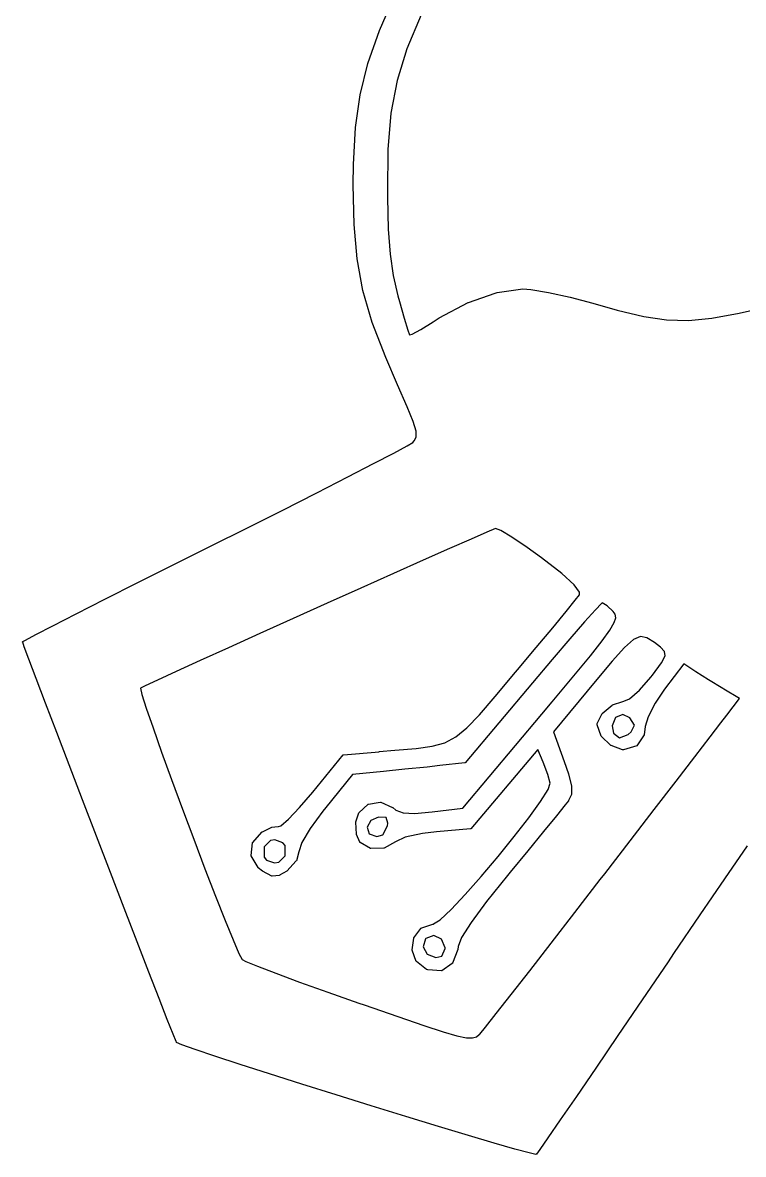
# Model space of a CAD drawing. Extents: x 0.49 to 2.42, y -7.78 to -4.86.
# Drawn here: x 0.861 to 1.198, y -6.07 to -5.54 of the extents above; entities that cross this region are included whole.
import ezdxf

# ---------------------------------------------------------------- set-up
doc = ezdxf.new("R2010")
doc.units = 0
doc.header["$MEASUREMENT"] = 0
doc.layers.add('BLACK', color=7, linetype='CONTINUOUS')

msp = doc.modelspace()

# ---------------------------------------------------------------- linework, layer by layer
at = {"layer": 'BLACK', "linetype": 'CONTINUOUS'}
for p, q in [((1.02801, -5.54327), (1.03564, -5.52555)), ((1.0475, -5.53586), (1.04081, -5.55181)), ((1.02253, -5.55874), (1.02801, -5.54328)), ((1.02801, -5.54328), (1.02801, -5.54327)), ((1.02801, -5.54327), (1.02801, -5.54327)), ((1.02801, -5.54327), (1.02801, -5.54327)), ((1.04081, -5.55181), (1.03619, -5.56674)), ((1.01888, -5.57341), (1.02252, -5.55876)), ((1.02252, -5.55876), (1.02252, -5.55875)), ((1.02252, -5.55875), (1.02253, -5.55875)), ((1.02253, -5.55875), (1.02253, -5.55874)), ((1.03619, -5.56674), (1.03334, -5.58201)), ((1.01676, -5.58871), (1.01888, -5.57343)), ((1.01888, -5.57342), (1.01888, -5.57341)), ((1.01888, -5.57343), (1.01888, -5.57342)), ((1.01888, -5.57343), (1.01888, -5.57343)), ((1.03334, -5.58201), (1.03193, -5.59897)), ((1.01583, -5.60607), (1.01676, -5.58873)), ((1.01676, -5.58872), (1.01676, -5.58871)), ((1.01676, -5.58873), (1.01676, -5.58872)), ((1.01676, -5.58872), (1.01676, -5.58872)), ((1.03193, -5.59897), (1.03167, -5.61896)), ((1.01572, -5.61562), (1.01583, -5.60608)), ((1.01583, -5.60608), (1.01583, -5.60607)), ((1.01583, -5.60608), (1.01583, -5.60608)), ((1.01583, -5.60608), (1.01583, -5.60608)), ((1.01572, -5.61563), (1.01572, -5.61562)), ((1.0161, -5.63414), (1.01572, -5.61563)), ((1.01572, -5.61563), (1.01572, -5.61563)), ((1.01572, -5.61563), (1.01572, -5.61563)), ((1.03167, -5.61896), (1.03169, -5.62155)), ((1.03169, -5.62155), (1.0321, -5.63627)), ((1.0161, -5.63415), (1.0161, -5.63414)), ((1.0161, -5.63416), (1.0161, -5.63415)), ((1.01751, -5.65016), (1.0161, -5.63416)), ((1.0161, -5.63416), (1.0161, -5.63416)), ((1.0321, -5.63627), (1.03297, -5.64801)), ((1.01751, -5.65017), (1.01751, -5.65016)), ((1.01751, -5.65018), (1.01751, -5.65017)), ((1.02024, -5.665), (1.01751, -5.65018)), ((1.01751, -5.65018), (1.01751, -5.65018)), ((1.03297, -5.64801), (1.03444, -5.65804)), ((1.03444, -5.65804), (1.03664, -5.66762)), ((1.02025, -5.66501), (1.02024, -5.665)), ((1.02025, -5.66502), (1.02025, -5.66501)), ((1.02461, -5.68), (1.02025, -5.66502)), ((1.02025, -5.66502), (1.02025, -5.66502)), ((1.03664, -5.66762), (1.03735, -5.67026)), ((1.0696, -5.67067), (1.0822, -5.66628)), ((1.0822, -5.66628), (1.08303, -5.66599)), ((1.0822, -5.66628), (1.0822, -5.66628)), ((1.08303, -5.66599), (1.08303, -5.66599)), ((1.08303, -5.66599), (1.08305, -5.66599)), ((1.08305, -5.66599), (1.08306, -5.66598)), ((1.08306, -5.66598), (1.08307, -5.66598)), ((1.08307, -5.66598), (1.09503, -5.66432)), ((1.08307, -5.66598), (1.08307, -5.66598)), ((1.08307, -5.66598), (1.08307, -5.66598)), ((1.09503, -5.66432), (1.09503, -5.66432)), ((1.09503, -5.66432), (1.09503, -5.66432)), ((1.09503, -5.66432), (1.09503, -5.66432)), ((1.09503, -5.66432), (1.09505, -5.66432)), ((1.09505, -5.66432), (1.09507, -5.66432)), ((1.09507, -5.66432), (1.09507, -5.66432)), ((1.09507, -5.66432), (1.09507, -5.66432)), ((1.09507, -5.66432), (1.09884, -5.66461)), ((1.09884, -5.66461), (1.09885, -5.66461)), ((1.09885, -5.66461), (1.09885, -5.66461)), ((1.09885, -5.66461), (1.09886, -5.66462)), ((1.09886, -5.66462), (1.10706, -5.66599)), ((1.10706, -5.66599), (1.10707, -5.66599)), ((1.10707, -5.66599), (1.10707, -5.66599)), ((1.10707, -5.66599), (1.10707, -5.66599)), ((1.10707, -5.66599), (1.1172, -5.66823)), ((1.1172, -5.66823), (1.1172, -5.66824)), ((1.1172, -5.66824), (1.1172, -5.66824)), ((1.1172, -5.66824), (1.1172, -5.66824)), ((1.1172, -5.66824), (1.12786, -5.67106)), ((1.03735, -5.67026), (1.03954, -5.67804)), ((1.05599, -5.67789), (1.06958, -5.67068)), ((1.06958, -5.67068), (1.06959, -5.67067)), ((1.06958, -5.67068), (1.06958, -5.67068)), ((1.06959, -5.67067), (1.0696, -5.67067)), ((1.12786, -5.67106), (1.12786, -5.67106)), ((1.12786, -5.67106), (1.12786, -5.67106)), ((1.12786, -5.67106), (1.13924, -5.67424)), ((1.19634, -5.67573), (1.2122, -5.67209)), ((1.03954, -5.67804), (1.04125, -5.68365)), ((1.05318, -5.67972), (1.05598, -5.6779)), ((1.05598, -5.6779), (1.05599, -5.67789)), ((1.05598, -5.6779), (1.05598, -5.6779)), ((1.05599, -5.67789), (1.05599, -5.67789)), ((1.13924, -5.67424), (1.15168, -5.67721)), ((1.15168, -5.67721), (1.16241, -5.67882)), ((1.16241, -5.67882), (1.17263, -5.6791)), ((1.17263, -5.6791), (1.18354, -5.67807)), ((1.18354, -5.67807), (1.19634, -5.67573)), ((1.02461, -5.68001), (1.02461, -5.68)), ((1.02461, -5.68002), (1.02461, -5.68001)), ((1.02461, -5.68001), (1.02461, -5.68001)), ((1.03089, -5.69649), (1.02461, -5.68002)), ((1.04125, -5.68365), (1.04211, -5.68587)), ((1.04327, -5.6856), (1.04739, -5.6834)), ((1.04739, -5.6834), (1.05318, -5.67972)), ((1.04211, -5.68587), (1.04327, -5.6856)), ((1.03089, -5.6965), (1.03089, -5.69649)), ((1.03089, -5.69649), (1.03089, -5.69649)), ((1.03089, -5.69649), (1.03089, -5.69649)), ((1.0364, -5.70922), (1.03089, -5.6965)), ((1.0364, -5.70923), (1.0364, -5.70922)), ((1.0364, -5.70922), (1.0364, -5.70922)), ((1.04094, -5.71951), (1.0364, -5.70923)), ((1.04378, -5.72652), (1.04094, -5.71951)), ((1.04513, -5.73102), (1.04378, -5.72652)), ((1.04521, -5.73376), (1.04513, -5.73102)), ((1.04088, -5.73784), (1.04355, -5.73622)), ((1.04355, -5.73622), (1.04424, -5.73556)), ((1.04424, -5.73556), (1.04521, -5.73376)), ((1.02523, -5.74618), (1.03463, -5.74124)), ((1.03463, -5.74124), (1.04088, -5.73784)), ((1.0131, -5.75245), (1.02523, -5.74618)), ((1.02523, -5.74618), (1.02523, -5.74618)), ((0.998674, -5.75983), (1.0131, -5.75245)), ((1.0131, -5.75245), (1.0131, -5.75245)), ((0.982365, -5.7681), (0.998674, -5.75983)), ((0.998674, -5.75983), (0.998674, -5.75983)), ((0.964589, -5.77705), (0.982363, -5.7681)), ((0.982363, -5.7681), (0.982365, -5.7681)), ((0.950494, -5.78411), (0.964587, -5.77705)), ((0.964587, -5.77705), (0.964589, -5.77705)), ((0.964589, -5.77705), (0.964589, -5.77705)), ((1.07819, -5.77837), (1.07088, -5.78157)), ((1.08224, -5.77666), (1.07819, -5.77837)), ((1.08227, -5.77665), (1.08224, -5.77666)), ((1.08476, -5.77752), (1.08227, -5.77665)), ((1.09001, -5.78062), (1.08476, -5.77752)), ((0.93206, -5.79334), (0.950493, -5.78411)), ((0.950493, -5.78411), (0.950494, -5.78411)), ((1.07088, -5.78157), (1.06081, -5.78601)), ((1.09715, -5.78543), (1.09001, -5.78062)), ((1.06081, -5.78601), (1.04851, -5.79148)), ((1.06081, -5.78601), (1.06081, -5.78601)), ((1.10386, -5.7903), (1.09715, -5.78543)), ((1.11329, -5.79765), (1.10386, -5.7903)), ((0.914904, -5.80196), (0.932058, -5.79334)), ((0.932058, -5.79334), (0.93206, -5.79334)), ((1.04851, -5.79148), (1.03451, -5.79773)), ((1.04851, -5.79148), (1.04851, -5.79148)), ((1.03451, -5.79773), (1.01933, -5.80453)), ((1.03451, -5.79773), (1.03451, -5.79773)), ((1.11912, -5.80294), (1.11329, -5.79765)), ((0.89943, -5.80976), (0.914904, -5.80196)), ((0.914904, -5.80196), (0.914904, -5.80196)), ((1.01933, -5.80453), (1.00349, -5.81163)), ((1.12158, -5.80637), (1.11912, -5.80294)), ((1.12155, -5.80762), (1.12158, -5.80637)), ((0.886031, -5.81656), (0.899428, -5.80976)), ((0.899428, -5.80976), (0.899428, -5.80976)), ((0.899428, -5.80976), (0.899428, -5.80976)), ((0.899428, -5.80976), (0.899429, -5.80976)), ((0.899429, -5.80976), (0.89943, -5.80976)), ((0.89943, -5.80976), (0.89943, -5.80976)), ((1.00349, -5.81163), (0.987524, -5.81881)), ((1.11535, -5.81548), (1.11967, -5.81012)), ((1.11967, -5.81012), (1.12155, -5.80762)), ((1.13196, -5.81166), (1.12907, -5.81462)), ((1.13231, -5.81142), (1.13196, -5.81166)), ((1.13464, -5.81281), (1.13231, -5.81142)), ((0.875104, -5.82214), (0.886028, -5.81656)), ((0.886028, -5.81656), (0.886031, -5.81656)), ((0.886031, -5.81656), (0.886031, -5.81656)), ((1.10909, -5.82309), (1.11535, -5.81548)), ((1.12907, -5.81462), (1.12394, -5.82032)), ((1.13737, -5.81544), (1.13464, -5.81281)), ((1.13834, -5.8168), (1.13737, -5.81544)), ((1.13861, -5.81839), (1.13834, -5.8168)), ((0.867046, -5.8263), (0.875101, -5.82214)), ((0.875101, -5.82214), (0.875104, -5.82214)), ((0.987521, -5.81882), (0.971948, -5.82584)), ((0.987524, -5.81881), (0.987521, -5.81882)), ((0.987521, -5.81882), (0.987521, -5.81882)), ((1.12394, -5.82032), (1.11703, -5.82824)), ((1.13588, -5.82417), (1.1379, -5.8207)), ((1.1379, -5.8207), (1.13861, -5.81839)), ((0.862256, -5.82885), (0.867044, -5.8263)), ((0.867044, -5.8263), (0.867046, -5.8263)), ((0.867046, -5.8263), (0.867046, -5.8263)), ((0.971945, -5.82584), (0.957289, -5.83246)), ((0.971948, -5.82584), (0.971945, -5.82584)), ((0.971945, -5.82584), (0.971945, -5.82584)), ((1.10137, -5.83236), (1.10909, -5.82309)), ((1.13225, -5.8292), (1.13588, -5.82417)), ((1.15012, -5.82717), (1.14685, -5.82855)), ((1.15316, -5.82776), (1.15012, -5.82717)), ((0.860941, -5.82974), (0.860944, -5.82972)), ((0.860941, -5.82975), (0.860941, -5.82974)), ((0.860941, -5.82974), (0.860941, -5.82974)), ((0.860942, -5.82976), (0.860941, -5.82975)), ((0.860942, -5.82978), (0.860942, -5.82976)), ((0.860943, -5.82978), (0.860942, -5.82978)), ((0.860943, -5.82979), (0.860943, -5.82978)), ((0.860947, -5.8298), (0.860943, -5.82979)), ((0.860944, -5.82972), (0.860946, -5.82971)), ((0.860946, -5.82971), (0.860947, -5.82971)), ((0.860947, -5.8297), (0.860954, -5.82969)), ((0.860947, -5.82971), (0.860947, -5.8297)), ((0.860951, -5.82982), (0.860947, -5.8298)), ((0.860952, -5.82982), (0.860951, -5.82982)), ((0.861719, -5.83202), (0.860952, -5.82982)), ((0.860954, -5.82969), (0.860959, -5.82967)), ((0.860959, -5.82967), (0.86096, -5.82967)), ((0.86096, -5.82967), (0.860961, -5.82967)), ((0.860961, -5.82967), (0.86097, -5.82965)), ((0.86097, -5.82965), (0.860979, -5.82964)), ((0.860979, -5.82964), (0.86098, -5.82964)), ((0.86098, -5.82964), (0.860981, -5.82964)), ((0.860981, -5.82964), (0.860994, -5.82962)), ((0.860994, -5.82962), (0.861005, -5.82961)), ((0.861005, -5.82961), (0.861006, -5.82961)), ((0.861006, -5.82961), (0.861008, -5.82961)), ((0.861008, -5.82961), (0.861021, -5.8296)), ((0.861021, -5.8296), (0.861035, -5.82959)), ((0.861035, -5.82959), (0.862246, -5.82885)), ((0.86172, -5.83202), (0.861719, -5.83202)), ((0.861719, -5.83202), (0.861719, -5.83202)), ((0.861719, -5.83202), (0.861719, -5.83202)), ((0.863893, -5.83785), (0.86172, -5.83202)), ((0.862246, -5.82885), (0.862248, -5.82885)), ((0.862248, -5.82885), (0.862252, -5.82885)), ((0.862252, -5.82885), (0.862256, -5.82885)), ((0.957288, -5.83246), (0.944068, -5.83845)), ((0.957289, -5.83246), (0.957288, -5.83246)), ((1.09266, -5.84273), (1.10137, -5.83236)), ((1.10137, -5.83236), (1.10137, -5.83236)), ((1.11703, -5.82824), (1.10875, -5.8379)), ((1.12673, -5.83619), (1.13225, -5.8292)), ((1.14265, -5.83231), (1.13688, -5.8388)), ((1.14685, -5.82855), (1.14265, -5.83231)), ((1.15668, -5.83002), (1.15316, -5.82776)), ((1.15952, -5.83222), (1.15668, -5.83002)), ((1.16149, -5.83414), (1.15952, -5.83222)), ((0.863894, -5.83786), (0.863893, -5.83785)), ((0.863893, -5.83785), (0.863893, -5.83785)), ((0.867277, -5.84682), (0.863894, -5.83786)), ((1.10875, -5.8379), (1.09955, -5.84882)), ((1.11904, -5.84557), (1.12673, -5.83619)), ((1.15997, -5.8396), (1.16175, -5.8362)), ((1.16175, -5.8362), (1.16149, -5.83414)), ((0.944066, -5.83846), (0.932813, -5.84358)), ((0.944068, -5.83845), (0.944066, -5.83846)), ((1.09172, -5.84384), (1.09266, -5.84273)), ((1.09266, -5.84273), (1.09266, -5.84273)), ((1.09266, -5.84273), (1.09266, -5.84273)), ((1.13688, -5.8388), (1.12891, -5.84835)), ((1.15577, -5.84536), (1.15997, -5.8396)), ((1.17043, -5.84006), (1.16147, -5.85191)), ((1.17601, -5.84372), (1.17043, -5.84006)), ((0.871675, -5.85839), (0.867277, -5.84682)), ((0.867277, -5.84682), (0.867277, -5.84682)), ((0.867277, -5.84682), (0.867277, -5.84682)), ((0.924042, -5.8476), (0.918292, -5.85029)), ((0.924045, -5.8476), (0.924042, -5.8476)), ((0.924042, -5.8476), (0.924042, -5.8476)), ((0.932813, -5.84358), (0.924045, -5.8476)), ((0.932813, -5.84358), (0.932813, -5.84358)), ((1.09955, -5.84882), (1.06813, -5.88633)), ((1.08212, -5.85526), (1.09172, -5.84384)), ((1.09172, -5.84384), (1.09172, -5.84384)), ((1.09955, -5.84882), (1.09955, -5.84882)), ((1.10888, -5.85775), (1.11904, -5.84557)), ((1.12891, -5.84835), (1.1094, -5.87185)), ((1.14975, -5.85241), (1.15505, -5.8463)), ((1.15505, -5.8463), (1.15577, -5.84536)), ((1.17602, -5.84372), (1.17601, -5.84372)), ((1.17601, -5.84372), (1.17601, -5.84372)), ((1.18197, -5.84749), (1.17602, -5.84372)), ((1.17602, -5.84372), (1.17602, -5.84372)), ((1.18198, -5.84749), (1.18197, -5.84749)), ((1.18197, -5.84749), (1.18197, -5.84749)), ((1.18873, -5.85159), (1.18198, -5.84749)), ((1.18198, -5.84749), (1.18198, -5.84749)), ((0.916148, -5.85136), (0.916144, -5.85137)), ((0.916144, -5.85137), (0.916811, -5.85435)), ((0.918292, -5.85029), (0.916148, -5.85136)), ((1.145, -5.85643), (1.14975, -5.85241)), ((1.16147, -5.85191), (1.15712, -5.85836)), ((1.18924, -5.8519), (1.18873, -5.85159)), ((1.18873, -5.85159), (1.18873, -5.85159)), ((1.18873, -5.85159), (1.18873, -5.85159)), ((1.18925, -5.8519), (1.18924, -5.8519)), ((1.18924, -5.8519), (1.18924, -5.8519)), ((1.19654, -5.8562), (1.18925, -5.8519)), ((0.871676, -5.8584), (0.871675, -5.85839)), ((0.871675, -5.85839), (0.871675, -5.85839)), ((0.876894, -5.87209), (0.871676, -5.8584)), ((0.916811, -5.85435), (0.918833, -5.86077)), ((1.07476, -5.86384), (1.08212, -5.85526)), ((1.08212, -5.85526), (1.08212, -5.85526)), ((1.10405, -5.86352), (1.10888, -5.85776)), ((1.10888, -5.85776), (1.10888, -5.85775)), ((1.13227, -5.86323), (1.13696, -5.85931)), ((1.13696, -5.85931), (1.13698, -5.8593)), ((1.13696, -5.85931), (1.13696, -5.85931)), ((1.13698, -5.8593), (1.13699, -5.85929)), ((1.13699, -5.85929), (1.13701, -5.85928)), ((1.13699, -5.85929), (1.13699, -5.85929)), ((1.13699, -5.85929), (1.13699, -5.85929)), ((1.13701, -5.85928), (1.13702, -5.85928)), ((1.13702, -5.85928), (1.14187, -5.85769)), ((1.14187, -5.85769), (1.14188, -5.85769)), ((1.14188, -5.85769), (1.14236, -5.85754)), ((1.14188, -5.85769), (1.14188, -5.85769)), ((1.14236, -5.85754), (1.145, -5.85643)), ((1.15712, -5.85836), (1.15373, -5.86481)), ((1.19054, -5.8641), (1.19654, -5.8562)), ((0.918833, -5.86077), (0.921972, -5.86997)), ((1.06704, -5.90766), (1.10405, -5.86352)), ((1.06889, -5.87002), (1.07476, -5.86384)), ((1.10405, -5.86352), (1.10405, -5.86352)), ((1.12989, -5.86789), (1.13222, -5.8633)), ((1.13222, -5.86329), (1.13224, -5.86326)), ((1.13222, -5.8633), (1.13222, -5.86329)), ((1.13224, -5.86326), (1.13227, -5.86323)), ((1.13227, -5.86323), (1.13227, -5.86323)), ((1.14193, -5.86375), (1.13845, -5.86509)), ((1.14518, -5.86529), (1.14193, -5.86375)), ((1.18784, -5.86764), (1.19054, -5.8641)), ((0.921972, -5.86997), (0.925995, -5.88134)), ((1.06376, -5.87424), (1.06889, -5.87002)), ((1.12983, -5.86856), (1.12987, -5.86797)), ((1.12983, -5.86858), (1.12983, -5.86856)), ((1.12983, -5.86856), (1.12983, -5.86856)), ((1.12983, -5.86856), (1.12983, -5.86856)), ((1.12983, -5.8686), (1.12983, -5.86858)), ((1.12984, -5.86862), (1.12983, -5.8686)), ((1.12983, -5.8686), (1.12983, -5.8686)), ((1.12983, -5.8686), (1.12983, -5.8686)), ((1.12984, -5.86864), (1.12984, -5.86862)), ((1.13174, -5.87381), (1.12984, -5.86864)), ((1.12984, -5.86864), (1.12984, -5.86864)), ((1.12984, -5.86864), (1.12984, -5.86864)), ((1.12984, -5.86864), (1.12984, -5.86864)), ((1.12987, -5.86796), (1.12988, -5.86793)), ((1.12987, -5.86797), (1.12987, -5.86796)), ((1.12988, -5.86793), (1.12989, -5.8679)), ((1.12989, -5.8679), (1.12989, -5.86789)), ((1.12989, -5.86789), (1.12989, -5.86789)), ((1.12989, -5.86789), (1.12989, -5.86789)), ((1.12989, -5.86789), (1.12989, -5.86789)), ((1.13845, -5.86509), (1.1369, -5.86908)), ((1.1369, -5.86908), (1.13759, -5.8725)), ((1.1474, -5.86873), (1.14518, -5.86529)), ((1.14586, -5.87189), (1.1474, -5.86873)), ((1.15244, -5.86931), (1.15194, -5.8732)), ((1.15373, -5.86481), (1.15244, -5.86931)), ((1.18275, -5.87427), (1.18784, -5.86764)), ((1.18784, -5.86764), (1.18784, -5.86764)), ((0.876895, -5.87209), (0.876894, -5.87209)), ((0.876896, -5.87209), (0.876895, -5.87209)), ((0.88274, -5.88739), (0.876896, -5.87209)), ((1.0586, -5.87695), (1.06376, -5.87424)), ((1.1094, -5.87185), (1.11441, -5.88581)), ((1.13174, -5.87382), (1.13174, -5.87381)), ((1.13174, -5.87381), (1.13174, -5.87381)), ((1.13175, -5.87383), (1.13174, -5.87382)), ((1.13175, -5.87384), (1.13175, -5.87383)), ((1.13176, -5.87385), (1.13175, -5.87384)), ((1.13177, -5.87386), (1.13176, -5.87385)), ((1.13176, -5.87385), (1.13176, -5.87385)), ((1.13178, -5.87387), (1.13177, -5.87386)), ((1.13178, -5.87388), (1.13178, -5.87387)), ((1.13632, -5.87826), (1.13178, -5.87388)), ((1.13178, -5.87388), (1.13178, -5.87388)), ((1.13178, -5.87388), (1.13178, -5.87388)), ((1.13759, -5.8725), (1.14041, -5.87465)), ((1.14041, -5.87465), (1.14446, -5.87315)), ((1.14446, -5.87315), (1.14586, -5.87189)), ((1.15191, -5.87329), (1.14851, -5.87837)), ((1.15192, -5.87328), (1.15191, -5.87329)), ((1.15193, -5.87325), (1.15192, -5.87327)), ((1.15192, -5.87327), (1.15192, -5.87328)), ((1.15192, -5.87328), (1.15192, -5.87328)), ((1.15194, -5.87323), (1.15193, -5.87324)), ((1.15193, -5.87324), (1.15193, -5.87325)), ((1.15193, -5.87325), (1.15193, -5.87325)), ((1.15194, -5.8732), (1.15194, -5.8732)), ((1.15194, -5.8732), (1.15194, -5.87321)), ((1.15194, -5.87321), (1.15194, -5.87322)), ((1.15194, -5.87322), (1.15194, -5.87323)), ((1.17563, -5.88354), (1.18275, -5.87427)), ((1.02779, -5.88114), (1.03525, -5.88052)), ((1.03525, -5.88052), (1.04511, -5.87965)), ((1.03525, -5.88052), (1.03525, -5.88052)), ((1.04511, -5.87965), (1.05264, -5.87861)), ((1.05264, -5.87861), (1.0586, -5.87695)), ((1.10218, -5.88012), (1.0707, -5.91729)), ((1.10462, -5.88609), (1.10218, -5.88012)), ((1.13633, -5.87827), (1.13632, -5.87826)), ((1.13632, -5.87826), (1.13632, -5.87826)), ((1.13632, -5.87826), (1.13632, -5.87826)), ((1.13635, -5.87828), (1.13633, -5.87827)), ((1.13637, -5.87829), (1.13635, -5.87828)), ((1.13635, -5.87828), (1.13635, -5.87828)), ((1.13635, -5.87828), (1.13635, -5.87828)), ((1.13638, -5.8783), (1.13637, -5.87829)), ((1.13639, -5.8783), (1.13638, -5.8783)), ((1.13638, -5.8783), (1.13638, -5.8783)), ((1.13638, -5.8783), (1.13638, -5.8783)), ((1.14183, -5.88025), (1.13639, -5.8783)), ((1.14185, -5.88025), (1.14183, -5.88025)), ((1.14186, -5.88026), (1.14185, -5.88025)), ((1.14187, -5.88026), (1.14186, -5.88026)), ((1.14186, -5.88026), (1.14186, -5.88026)), ((1.14188, -5.88026), (1.14187, -5.88026)), ((1.14189, -5.88026), (1.14188, -5.88026)), ((1.1419, -5.88026), (1.14189, -5.88026)), ((1.14214, -5.88027), (1.1419, -5.88026)), ((1.14215, -5.88027), (1.14214, -5.88027)), ((1.14216, -5.88027), (1.14215, -5.88027)), ((1.14217, -5.88026), (1.14216, -5.88027)), ((1.14218, -5.88026), (1.14217, -5.88026)), ((1.14219, -5.88026), (1.14218, -5.88026)), ((1.1422, -5.88026), (1.14219, -5.88026)), ((1.14841, -5.87845), (1.1422, -5.88026)), ((1.1422, -5.88026), (1.1422, -5.88026)), ((1.14842, -5.87844), (1.14841, -5.87845)), ((1.14841, -5.87845), (1.14841, -5.87845)), ((1.14843, -5.87844), (1.14842, -5.87844)), ((1.14844, -5.87844), (1.14843, -5.87844)), ((1.14845, -5.87843), (1.14844, -5.87844)), ((1.14846, -5.87843), (1.14845, -5.87843)), ((1.14847, -5.87842), (1.14846, -5.87843)), ((1.14848, -5.87841), (1.14847, -5.87841)), ((1.14847, -5.87841), (1.14847, -5.87842)), ((1.14849, -5.8784), (1.14848, -5.87841)), ((1.1485, -5.87839), (1.14849, -5.87839)), ((1.14849, -5.87839), (1.14849, -5.8784)), ((1.14851, -5.87838), (1.1485, -5.87839)), ((1.14851, -5.87837), (1.14851, -5.87837)), ((1.14851, -5.87837), (1.14851, -5.87838)), ((0.925995, -5.88134), (0.925996, -5.88134)), ((0.925996, -5.88134), (0.930669, -5.89425)), ((0.996734, -5.90011), (1.01099, -5.88268)), ((1.01099, -5.88267), (1.01101, -5.88265)), ((1.01099, -5.88268), (1.01099, -5.88267)), ((1.01099, -5.88268), (1.01099, -5.88268)), ((1.01099, -5.88268), (1.01099, -5.88268)), ((1.01099, -5.88268), (1.01099, -5.88268)), ((1.01101, -5.88265), (1.01105, -5.88263)), ((1.01105, -5.88263), (1.01106, -5.88262)), ((1.01105, -5.88263), (1.01105, -5.88263)), ((1.01105, -5.88263), (1.01105, -5.88263)), ((1.01106, -5.88262), (1.01108, -5.88261)), ((1.01108, -5.88261), (1.01108, -5.88261)), ((1.01108, -5.88261), (1.01108, -5.88261)), ((1.01108, -5.88261), (1.01109, -5.88261)), ((1.01109, -5.88261), (1.01112, -5.88261)), ((1.01112, -5.88261), (1.02779, -5.88115)), ((1.01112, -5.88261), (1.01112, -5.88261)), ((1.01112, -5.88261), (1.01112, -5.88261)), ((1.02779, -5.88115), (1.02779, -5.88114)), ((1.02779, -5.88114), (1.02779, -5.88114)), ((1.11441, -5.88581), (1.11441, -5.88581)), ((1.11441, -5.88581), (1.1164, -5.89159)), ((1.1668, -5.89502), (1.17563, -5.88354)), ((1.17563, -5.88354), (1.17563, -5.88354)), ((0.882741, -5.88739), (0.88274, -5.88739)), ((0.88274, -5.88739), (0.88274, -5.88739)), ((0.889017, -5.90378), (0.882741, -5.88739)), ((1.02989, -5.89041), (1.01538, -5.8918)), ((1.0399, -5.88942), (1.02989, -5.89041)), ((1.02989, -5.89041), (1.02989, -5.89041)), ((1.02989, -5.89041), (1.02989, -5.89041)), ((1.05026, -5.88835), (1.0399, -5.88942)), ((1.0399, -5.88942), (1.0399, -5.88942)), ((1.0399, -5.88942), (1.0399, -5.88942)), ((1.05624, -5.8877), (1.05026, -5.88835)), ((1.05026, -5.88835), (1.05026, -5.88835)), ((1.05026, -5.88835), (1.05026, -5.88835)), ((1.05026, -5.88835), (1.05026, -5.88835)), ((1.05026, -5.88835), (1.05026, -5.88835)), ((1.05026, -5.88835), (1.05026, -5.88835)), ((1.05625, -5.8877), (1.05624, -5.8877)), ((1.068, -5.8864), (1.05625, -5.8877)), ((1.05625, -5.8877), (1.05625, -5.8877)), ((1.05625, -5.8877), (1.05625, -5.8877)), ((1.05625, -5.8877), (1.05625, -5.8877)), ((1.06802, -5.88639), (1.068, -5.8864)), ((1.06803, -5.88639), (1.06802, -5.88639)), ((1.06804, -5.88639), (1.06803, -5.88639)), ((1.06806, -5.88638), (1.06804, -5.88639)), ((1.06804, -5.88639), (1.06804, -5.88639)), ((1.06807, -5.88638), (1.06806, -5.88638)), ((1.06808, -5.88638), (1.06807, -5.88638)), ((1.06807, -5.88638), (1.06807, -5.88638)), ((1.06809, -5.88637), (1.06808, -5.88638)), ((1.0681, -5.88636), (1.06809, -5.88637)), ((1.06811, -5.88636), (1.0681, -5.88636)), ((1.06812, -5.88634), (1.06811, -5.88635)), ((1.06811, -5.88635), (1.06811, -5.88636)), ((1.06813, -5.88633), (1.06812, -5.88634)), ((1.06813, -5.88633), (1.06813, -5.88633)), ((1.10674, -5.89181), (1.10462, -5.88609)), ((0.930669, -5.89425), (0.930669, -5.89425)), ((0.930669, -5.89425), (0.935764, -5.90808)), ((1.01538, -5.8918), (1.0028, -5.90732)), ((1.10793, -5.89583), (1.10674, -5.89181)), ((1.10689, -5.89887), (1.10793, -5.89583)), ((1.1164, -5.89159), (1.1164, -5.89159)), ((1.1164, -5.89159), (1.1164, -5.8916)), ((1.1164, -5.8916), (1.1164, -5.89161)), ((1.1164, -5.89161), (1.11791, -5.89739)), ((1.15661, -5.90827), (1.1668, -5.89502)), ((1.1668, -5.89502), (1.1668, -5.89502)), ((0.990604, -5.90727), (0.996734, -5.90011)), ((1.10336, -5.90454), (1.10689, -5.89887)), ((1.11789, -5.90124), (1.11649, -5.9041)), ((1.1179, -5.90122), (1.11789, -5.90123)), ((1.11789, -5.90123), (1.11789, -5.90124)), ((1.11789, -5.90124), (1.11789, -5.90124)), ((1.11791, -5.90117), (1.1179, -5.90118)), ((1.1179, -5.90118), (1.1179, -5.9012)), ((1.1179, -5.9012), (1.1179, -5.9012)), ((1.1179, -5.9012), (1.1179, -5.9012)), ((1.1179, -5.9012), (1.1179, -5.90122)), ((1.11791, -5.89739), (1.11791, -5.89739)), ((1.11791, -5.89739), (1.11791, -5.89739)), ((1.11791, -5.89739), (1.11792, -5.8974)), ((1.11792, -5.89744), (1.11791, -5.90115)), ((1.11791, -5.90115), (1.11791, -5.90116)), ((1.11791, -5.90116), (1.11791, -5.90116)), ((1.11791, -5.90116), (1.11791, -5.90117)), ((1.11792, -5.8974), (1.11792, -5.89741)), ((1.11792, -5.89741), (1.11792, -5.89743)), ((1.11792, -5.89743), (1.11792, -5.89743)), ((1.11792, -5.89743), (1.11792, -5.89744)), ((0.889018, -5.90378), (0.889017, -5.90378)), ((0.889017, -5.90378), (0.889017, -5.90378)), ((0.89553, -5.92077), (0.889018, -5.90378)), ((1.01837, -5.90977), (1.0227, -5.90581)), ((1.0227, -5.9058), (1.02271, -5.90579)), ((1.0227, -5.90581), (1.0227, -5.9058)), ((1.02271, -5.90579), (1.02272, -5.90578)), ((1.02272, -5.90578), (1.02273, -5.90578)), ((1.02273, -5.90578), (1.02274, -5.90577)), ((1.02273, -5.90578), (1.02273, -5.90578)), ((1.02274, -5.90577), (1.02276, -5.90577)), ((1.02276, -5.90577), (1.02277, -5.90576)), ((1.02276, -5.90577), (1.02276, -5.90577)), ((1.02277, -5.90576), (1.02278, -5.90576)), ((1.02278, -5.90576), (1.0228, -5.90576)), ((1.0228, -5.90576), (1.02739, -5.90494)), ((1.02739, -5.90494), (1.02848, -5.90475)), ((1.02848, -5.90475), (1.02848, -5.90474)), ((1.02848, -5.90474), (1.0285, -5.90474)), ((1.02848, -5.90475), (1.02848, -5.90475)), ((1.02848, -5.90475), (1.02848, -5.90475)), ((1.0285, -5.90474), (1.02852, -5.90474)), ((1.02852, -5.90474), (1.02852, -5.90474)), ((1.02852, -5.90474), (1.02852, -5.90474)), ((1.02852, -5.90474), (1.02854, -5.90474)), ((1.02854, -5.90474), (1.02856, -5.90475)), ((1.02856, -5.90475), (1.02856, -5.90475)), ((1.02856, -5.90475), (1.02856, -5.90475)), ((1.02856, -5.90475), (1.02857, -5.90475)), ((1.02857, -5.90475), (1.02859, -5.90476)), ((1.02859, -5.90476), (1.02859, -5.90476)), ((1.02859, -5.90476), (1.02859, -5.90476)), ((1.02859, -5.90476), (1.03414, -5.90729)), ((1.09791, -5.91213), (1.10336, -5.90454)), ((1.11496, -5.90607), (1.11085, -5.9112)), ((1.11497, -5.90607), (1.11496, -5.90607)), ((1.11647, -5.90413), (1.11497, -5.90607)), ((1.11497, -5.90607), (1.11497, -5.90607)), ((1.11497, -5.90607), (1.11497, -5.90607)), ((1.11648, -5.90411), (1.11647, -5.90413)), ((1.11649, -5.9041), (1.11648, -5.90411)), ((1.11649, -5.9041), (1.11649, -5.9041)), ((0.935764, -5.90808), (0.935765, -5.90808)), ((0.935765, -5.90808), (0.941048, -5.92221)), ((0.985394, -5.91275), (0.990604, -5.90727)), ((1.00143, -5.90904), (0.995557, -5.91712)), ((1.0028, -5.90732), (1.00143, -5.90904)), ((1.0028, -5.90732), (1.0028, -5.90732)), ((1.0169, -5.91407), (1.01832, -5.90985)), ((1.01832, -5.90984), (1.01833, -5.90983)), ((1.01832, -5.90985), (1.01832, -5.90984)), ((1.01832, -5.90985), (1.01832, -5.90985)), ((1.01833, -5.90983), (1.01833, -5.90982)), ((1.01833, -5.90982), (1.01834, -5.90982)), ((1.01834, -5.90981), (1.01835, -5.9098)), ((1.01834, -5.90982), (1.01834, -5.90981)), ((1.01835, -5.90979), (1.01836, -5.90978)), ((1.01835, -5.9098), (1.01835, -5.90979)), ((1.01836, -5.90978), (1.01837, -5.90978)), ((1.01837, -5.90978), (1.01837, -5.90977)), ((1.02747, -5.91176), (1.0239, -5.91342)), ((1.03108, -5.91192), (1.02747, -5.91176)), ((1.03183, -5.91464), (1.03108, -5.91192)), ((1.03414, -5.90729), (1.03414, -5.90729)), ((1.03414, -5.90729), (1.03414, -5.90729)), ((1.03414, -5.90729), (1.03414, -5.9073)), ((1.03414, -5.9073), (1.03416, -5.9073)), ((1.03416, -5.9073), (1.03417, -5.90731)), ((1.03417, -5.90731), (1.03417, -5.90731)), ((1.03417, -5.90731), (1.03418, -5.90732)), ((1.03418, -5.90732), (1.0357, -5.90851)), ((1.0357, -5.90851), (1.03913, -5.90987)), ((1.03913, -5.90987), (1.04435, -5.9101)), ((1.04435, -5.9101), (1.05266, -5.90935)), ((1.05266, -5.90935), (1.06704, -5.90766)), ((1.0911, -5.92095), (1.09791, -5.91213)), ((1.11085, -5.9112), (1.10484, -5.9186)), ((1.11085, -5.9112), (1.11085, -5.9112)), ((1.11085, -5.9112), (1.11085, -5.9112)), ((1.14539, -5.92285), (1.15661, -5.90827)), ((1.15661, -5.90827), (1.15661, -5.90827)), ((0.973175, -5.91864), (0.977521, -5.9165)), ((0.977521, -5.9165), (0.977521, -5.9165)), ((0.977521, -5.9165), (0.977521, -5.9165)), ((0.977521, -5.9165), (0.977522, -5.9165)), ((0.977522, -5.9165), (0.977525, -5.9165)), ((0.977525, -5.9165), (0.977541, -5.91649)), ((0.977541, -5.91649), (0.977557, -5.91648)), ((0.977557, -5.91648), (0.977559, -5.91648)), ((0.977559, -5.91648), (0.977561, -5.91648)), ((0.977561, -5.91648), (0.977578, -5.91648)), ((0.977578, -5.91648), (0.977595, -5.91648)), ((0.977595, -5.91648), (0.978953, -5.91638)), ((0.978953, -5.91638), (0.980636, -5.91626)), ((0.980636, -5.91626), (0.981801, -5.91585)), ((0.981801, -5.91585), (0.985394, -5.91275)), ((0.995557, -5.91712), (0.99164, -5.92377)), ((1.01689, -5.91411), (1.0169, -5.91409)), ((1.01689, -5.91413), (1.01689, -5.91411)), ((1.01689, -5.91411), (1.01689, -5.91411)), ((1.01689, -5.91411), (1.01689, -5.91411)), ((1.01689, -5.91414), (1.01689, -5.91413)), ((1.01689, -5.91415), (1.01689, -5.91414)), ((1.01725, -5.91987), (1.01689, -5.91415)), ((1.0169, -5.91409), (1.0169, -5.91407)), ((1.0239, -5.91342), (1.02229, -5.91659)), ((1.02229, -5.91659), (1.02318, -5.9196)), ((1.02957, -5.92015), (1.03168, -5.91595)), ((1.03168, -5.91595), (1.03183, -5.91464)), ((1.07057, -5.91736), (1.05472, -5.91868)), ((1.07058, -5.91735), (1.07057, -5.91736)), ((1.0706, -5.91735), (1.07058, -5.91735)), ((1.07062, -5.91734), (1.0706, -5.91735)), ((1.0706, -5.91735), (1.0706, -5.91735)), ((1.0706, -5.91735), (1.0706, -5.91735)), ((1.07064, -5.91734), (1.07062, -5.91734)), ((1.07065, -5.91733), (1.07064, -5.91733)), ((1.07064, -5.91733), (1.07064, -5.91733)), ((1.07064, -5.91733), (1.07064, -5.91734)), ((1.07067, -5.91731), (1.07065, -5.91733)), ((1.07068, -5.9173), (1.07067, -5.91731)), ((1.07067, -5.91731), (1.07067, -5.91731)), ((1.07067, -5.91731), (1.07067, -5.91731)), ((1.0707, -5.91729), (1.07068, -5.9173)), ((1.0707, -5.91729), (1.0707, -5.91729)), ((0.895531, -5.92077), (0.89553, -5.92077)), ((0.89553, -5.92077), (0.89553, -5.92077)), ((0.902085, -5.93784), (0.895531, -5.92077)), ((0.941048, -5.92221), (0.941048, -5.92221)), ((0.941048, -5.92221), (0.94629, -5.93602)), ((0.968566, -5.92379), (0.973114, -5.91869)), ((0.973114, -5.91869), (0.973114, -5.91869)), ((0.973114, -5.91869), (0.973114, -5.91869)), ((0.973114, -5.91869), (0.973115, -5.91869)), ((0.973115, -5.91869), (0.973117, -5.91869)), ((0.973117, -5.91869), (0.973131, -5.91867)), ((0.973131, -5.91867), (0.973142, -5.91866)), ((0.973142, -5.91866), (0.973144, -5.91866)), ((0.973144, -5.91866), (0.973145, -5.91866)), ((0.973145, -5.91866), (0.97316, -5.91865)), ((0.97316, -5.91865), (0.973175, -5.91864)), ((0.977023, -5.9228), (0.973997, -5.92568)), ((0.97895, -5.92249), (0.977023, -5.9228)), ((0.982739, -5.92379), (0.97895, -5.92249)), ((1.01726, -5.91989), (1.01725, -5.91987)), ((1.01726, -5.9199), (1.01726, -5.91989)), ((1.01726, -5.91991), (1.01726, -5.9199)), ((1.01726, -5.9199), (1.01726, -5.9199)), ((1.01726, -5.91992), (1.01726, -5.91991)), ((1.01727, -5.91993), (1.01726, -5.91992)), ((1.01727, -5.91994), (1.01727, -5.91993)), ((1.01885, -5.92362), (1.01727, -5.91994)), ((1.02318, -5.9196), (1.0267, -5.92097)), ((1.0267, -5.92097), (1.02957, -5.92015)), ((1.03999, -5.9212), (1.03548, -5.92345)), ((1.04808, -5.91944), (1.03999, -5.9212)), ((1.05472, -5.91868), (1.04808, -5.91944)), ((1.0835, -5.93033), (1.0911, -5.92095)), ((1.10483, -5.9186), (1.09745, -5.92761)), ((1.10484, -5.9186), (1.10483, -5.9186)), ((1.10483, -5.9186), (1.10483, -5.9186)), ((1.13348, -5.93832), (1.14539, -5.92285)), ((0.967891, -5.92983), (0.968517, -5.9239)), ((0.968517, -5.9239), (0.968518, -5.92389)), ((0.968518, -5.92389), (0.968522, -5.92387)), ((0.968518, -5.92389), (0.968518, -5.92389)), ((0.968518, -5.92389), (0.968518, -5.92389)), ((0.968522, -5.92387), (0.968526, -5.92386)), ((0.968526, -5.92386), (0.968527, -5.92385)), ((0.968527, -5.92385), (0.968535, -5.92384)), ((0.968527, -5.92385), (0.968527, -5.92385)), ((0.968535, -5.92384), (0.968541, -5.92382)), ((0.968541, -5.92382), (0.968543, -5.92382)), ((0.968543, -5.92382), (0.968544, -5.92382)), ((0.968544, -5.92382), (0.968553, -5.9238)), ((0.968553, -5.9238), (0.968563, -5.92379)), ((0.968563, -5.92379), (0.968565, -5.92379)), ((0.968565, -5.92379), (0.968566, -5.92379)), ((0.973997, -5.92568), (0.974068, -5.93056)), ((0.983762, -5.92514), (0.982739, -5.92379)), ((0.983833, -5.93001), (0.983762, -5.92514)), ((0.990215, -5.9281), (0.989089, -5.93222)), ((0.99164, -5.92377), (0.990215, -5.9281)), ((1.01886, -5.92364), (1.01885, -5.92362)), ((1.01885, -5.92362), (1.01885, -5.92362)), ((1.01885, -5.92362), (1.01885, -5.92362)), ((1.01886, -5.92365), (1.01886, -5.92364)), ((1.01887, -5.92365), (1.01886, -5.92365)), ((1.01887, -5.92366), (1.01887, -5.92365)), ((1.01888, -5.92367), (1.01887, -5.92366)), ((1.01889, -5.92368), (1.01888, -5.92367)), ((1.0189, -5.92368), (1.01889, -5.92368)), ((1.01889, -5.92368), (1.01889, -5.92368)), ((1.01891, -5.92369), (1.0189, -5.92368)), ((1.01892, -5.9237), (1.01891, -5.92369)), ((1.01893, -5.92371), (1.01892, -5.9237)), ((1.01892, -5.9237), (1.01892, -5.9237)), ((1.02377, -5.92648), (1.01893, -5.92371)), ((1.01893, -5.92371), (1.01893, -5.92371)), ((1.02378, -5.92648), (1.02377, -5.92648)), ((1.02379, -5.92649), (1.02378, -5.92648)), ((1.0238, -5.92649), (1.02379, -5.92649)), ((1.0238, -5.9265), (1.0238, -5.92649)), ((1.02382, -5.9265), (1.0238, -5.9265)), ((1.02383, -5.9265), (1.02382, -5.9265)), ((1.02384, -5.9265), (1.02383, -5.9265)), ((1.02383, -5.9265), (1.02383, -5.9265)), ((1.02385, -5.9265), (1.02384, -5.9265)), ((1.02387, -5.92651), (1.02385, -5.9265)), ((1.03001, -5.9264), (1.02387, -5.92651)), ((1.02387, -5.92651), (1.02387, -5.92651)), ((1.03002, -5.9264), (1.03001, -5.9264)), ((1.03003, -5.9264), (1.03002, -5.9264)), ((1.03004, -5.9264), (1.03003, -5.9264)), ((1.03005, -5.9264), (1.03004, -5.9264)), ((1.03006, -5.9264), (1.03005, -5.9264)), ((1.03007, -5.92639), (1.03006, -5.9264)), ((1.03008, -5.92639), (1.03007, -5.92639)), ((1.03009, -5.92639), (1.03008, -5.92639)), ((1.0301, -5.92638), (1.03009, -5.92639)), ((1.03011, -5.92638), (1.0301, -5.92638)), ((1.0301, -5.92638), (1.0301, -5.92638)), ((1.03548, -5.92345), (1.03011, -5.92638)), ((1.09745, -5.92761), (1.08924, -5.93757)), ((1.09745, -5.92761), (1.09745, -5.92761)), ((1.20011, -5.9253), (1.18952, -5.94073)), ((0.967891, -5.92986), (0.96789, -5.92984)), ((0.96789, -5.92984), (0.967891, -5.92984)), ((0.967891, -5.92984), (0.967891, -5.92983)), ((0.967891, -5.92987), (0.967891, -5.92986)), ((0.967891, -5.92988), (0.967891, -5.92987)), ((0.967895, -5.9299), (0.967891, -5.92988)), ((0.967891, -5.92988), (0.967891, -5.92988)), ((0.967898, -5.92991), (0.967895, -5.9299)), ((0.967899, -5.92991), (0.967898, -5.92991)), ((0.9679, -5.92992), (0.967899, -5.92991)), ((0.967907, -5.92993), (0.9679, -5.92992)), ((0.967912, -5.92995), (0.967907, -5.92993)), ((0.967914, -5.92995), (0.967912, -5.92995)), ((0.967916, -5.92995), (0.967914, -5.92995)), ((0.967917, -5.92995), (0.967916, -5.92995)), ((0.971207, -5.93549), (0.967917, -5.92995)), ((0.974068, -5.93056), (0.975091, -5.93191)), ((0.975091, -5.93191), (0.97888, -5.9332)), ((0.97888, -5.9332), (0.980807, -5.9329)), ((0.980807, -5.9329), (0.983833, -5.93001)), ((0.989044, -5.9323), (0.984615, -5.93707)), ((0.989048, -5.93229), (0.989044, -5.9323)), ((0.989054, -5.93229), (0.989048, -5.93229)), ((0.98906, -5.93228), (0.989054, -5.93229)), ((0.989067, -5.93227), (0.98906, -5.93228)), ((0.98907, -5.93226), (0.989067, -5.93227)), ((0.989075, -5.93225), (0.98907, -5.93226)), ((0.989079, -5.93224), (0.989075, -5.93225)), ((0.989084, -5.93223), (0.989079, -5.93224)), ((0.989086, -5.93223), (0.989084, -5.93223)), ((0.989089, -5.93222), (0.989086, -5.93223)), ((0.989089, -5.93222), (0.989089, -5.93222)), ((1.07566, -5.93959), (1.0835, -5.93033)), ((0.902086, -5.93784), (0.902085, -5.93784)), ((0.908486, -5.95448), (0.902086, -5.93784)), ((0.94629, -5.93602), (0.951259, -5.9489)), ((0.971216, -5.9355), (0.971207, -5.93549)), ((0.971225, -5.93551), (0.971216, -5.9355)), ((0.971227, -5.93552), (0.971225, -5.93551)), ((0.971229, -5.93552), (0.971227, -5.93552)), ((0.971241, -5.93553), (0.971229, -5.93552)), ((0.971252, -5.93554), (0.971241, -5.93553)), ((0.971254, -5.93554), (0.971252, -5.93554)), ((0.973238, -5.9371), (0.971254, -5.93554)), ((0.973251, -5.9371), (0.973238, -5.9371)), ((0.973264, -5.93711), (0.973251, -5.9371)), ((0.973266, -5.93711), (0.973264, -5.93711)), ((0.977615, -5.93947), (0.973266, -5.93711)), ((0.984571, -5.93711), (0.981229, -5.93908)), ((0.984577, -5.93711), (0.984571, -5.93711)), ((0.984584, -5.9371), (0.984577, -5.93711)), ((0.984593, -5.93709), (0.984584, -5.9371)), ((0.984602, -5.93709), (0.984593, -5.93709)), ((0.984607, -5.93708), (0.984602, -5.93709)), ((0.984613, -5.93708), (0.984607, -5.93708)), ((0.984615, -5.93707), (0.984613, -5.93708)), ((1.08924, -5.93757), (1.08794, -5.93915)), ((1.13137, -5.94106), (1.13347, -5.93832)), ((1.13347, -5.93832), (1.13348, -5.93832)), ((1.13348, -5.93832), (1.13348, -5.93832)), ((0.977616, -5.93947), (0.977615, -5.93947)), ((0.977636, -5.93947), (0.977616, -5.93947)), ((0.977616, -5.93947), (0.977616, -5.93947)), ((0.977651, -5.93948), (0.977636, -5.93947)), ((0.977652, -5.93948), (0.977651, -5.93948)), ((0.977651, -5.93948), (0.977651, -5.93948)), ((0.977672, -5.93948), (0.977652, -5.93948)), ((0.977688, -5.93949), (0.977672, -5.93948)), ((0.977689, -5.93949), (0.977688, -5.93949)), ((0.977707, -5.93949), (0.977689, -5.93949)), ((0.977689, -5.93949), (0.977689, -5.93949)), ((0.977727, -5.93949), (0.977707, -5.93949)), ((0.977728, -5.93949), (0.977727, -5.93949)), ((0.977727, -5.93949), (0.977727, -5.93949)), ((0.977731, -5.93949), (0.977728, -5.93949)), ((0.98115, -5.93911), (0.977731, -5.93949)), ((0.981152, -5.93911), (0.98115, -5.93911)), ((0.981154, -5.93911), (0.981152, -5.93911)), ((0.981172, -5.9391), (0.981154, -5.93911)), ((0.981188, -5.9391), (0.981172, -5.9391)), ((0.98119, -5.9391), (0.981188, -5.9391)), ((0.981191, -5.9391), (0.98119, -5.9391)), ((0.981207, -5.93909), (0.981191, -5.9391)), ((0.981223, -5.93908), (0.981207, -5.93909)), ((0.981225, -5.93908), (0.981223, -5.93908)), ((0.981226, -5.93908), (0.981225, -5.93908)), ((0.981229, -5.93908), (0.981226, -5.93908)), ((1.06814, -5.94805), (1.07566, -5.93959)), ((1.08794, -5.93915), (1.07813, -5.95142)), ((1.1195, -5.95644), (1.13137, -5.94106)), ((1.13137, -5.94106), (1.13137, -5.94106)), ((1.18952, -5.94073), (1.17796, -5.95766)), ((1.18952, -5.94073), (1.18952, -5.94073)), ((0.951259, -5.9489), (0.951259, -5.9489)), ((0.951259, -5.9489), (0.955721, -5.96021)), ((1.06152, -5.95505), (1.06814, -5.94805)), ((0.908487, -5.95448), (0.908486, -5.95448)), ((0.914539, -5.97019), (0.908487, -5.95448)), ((1.07813, -5.95142), (1.07088, -5.96121)), ((1.05335, -5.96182), (1.05634, -5.9599)), ((1.05634, -5.9599), (1.06152, -5.95505)), ((1.10838, -5.97081), (1.1195, -5.95644)), ((1.1195, -5.95644), (1.1195, -5.95644)), ((1.17796, -5.95766), (1.16569, -5.97574)), ((1.17796, -5.95766), (1.17796, -5.95766)), ((0.955721, -5.96021), (0.959449, -5.96935)), ((1.04405, -5.96837), (1.0473, -5.96395)), ((1.0473, -5.96394), (1.04732, -5.96393)), ((1.0473, -5.96395), (1.0473, -5.96394)), ((1.0473, -5.96394), (1.0473, -5.96394)), ((1.0473, -5.96394), (1.0473, -5.96394)), ((1.04732, -5.96393), (1.04733, -5.96392)), ((1.04733, -5.96392), (1.04733, -5.96391)), ((1.04733, -5.96391), (1.04733, -5.96391)), ((1.04733, -5.96391), (1.04734, -5.96391)), ((1.04734, -5.96391), (1.04736, -5.96389)), ((1.04736, -5.96389), (1.04736, -5.96389)), ((1.04736, -5.96389), (1.04736, -5.96389)), ((1.04736, -5.96389), (1.04738, -5.96389)), ((1.04738, -5.96389), (1.0474, -5.96388)), ((1.0474, -5.96388), (1.05301, -5.96195)), ((1.0474, -5.96388), (1.0474, -5.96388)), ((1.0474, -5.96388), (1.0474, -5.96388)), ((1.05301, -5.96195), (1.05303, -5.96194)), ((1.05301, -5.96195), (1.05301, -5.96195)), ((1.05303, -5.96194), (1.05305, -5.96194)), ((1.05305, -5.96194), (1.0532, -5.96192)), ((1.05305, -5.96194), (1.05305, -5.96194)), ((1.05305, -5.96194), (1.05305, -5.96194)), ((1.05305, -5.96194), (1.05305, -5.96194)), ((1.0532, -5.96192), (1.05335, -5.96182)), ((1.05335, -5.96182), (1.05335, -5.96182)), ((1.07088, -5.96121), (1.06636, -5.96828)), ((0.91454, -5.97019), (0.914539, -5.97019)), ((0.914539, -5.97019), (0.914539, -5.97019)), ((0.920049, -5.98446), (0.91454, -5.97019)), ((0.959449, -5.96935), (0.962205, -5.97569)), ((1.04327, -5.97401), (1.04401, -5.96846)), ((1.04401, -5.96844), (1.04402, -5.96843)), ((1.04401, -5.96845), (1.04401, -5.96844)), ((1.04401, -5.96846), (1.04401, -5.96845)), ((1.04401, -5.96846), (1.04401, -5.96846)), ((1.04402, -5.96841), (1.04403, -5.9684)), ((1.04402, -5.96842), (1.04402, -5.96841)), ((1.04402, -5.96843), (1.04402, -5.96842)), ((1.04403, -5.96839), (1.04404, -5.96838)), ((1.04403, -5.9684), (1.04403, -5.96839)), ((1.04404, -5.96838), (1.04405, -5.96837)), ((1.04404, -5.96838), (1.04404, -5.96838)), ((1.04957, -5.96882), (1.04836, -5.97261)), ((1.04969, -5.96868), (1.04957, -5.96882)), ((1.05345, -5.96727), (1.04969, -5.96868)), ((1.057, -5.96901), (1.05345, -5.96727)), ((1.05871, -5.97308), (1.057, -5.96901)), ((1.06636, -5.96828), (1.06476, -5.97237)), ((0.962205, -5.97569), (0.963736, -5.97856)), ((1.04327, -5.97402), (1.04327, -5.97401)), ((1.04327, -5.97403), (1.04327, -5.97402)), ((1.04327, -5.97404), (1.04327, -5.97403)), ((1.04327, -5.97405), (1.04327, -5.97404)), ((1.04327, -5.97406), (1.04327, -5.97405)), ((1.04327, -5.97407), (1.04327, -5.97406)), ((1.04327, -5.97408), (1.04327, -5.97407)), ((1.04327, -5.97409), (1.04327, -5.97408)), ((1.04328, -5.9741), (1.04327, -5.97409)), ((1.04328, -5.97411), (1.04328, -5.9741)), ((1.04328, -5.9741), (1.04328, -5.9741)), ((1.04522, -5.97943), (1.04328, -5.97411)), ((1.04836, -5.97261), (1.05025, -5.97609)), ((1.05724, -5.97692), (1.05872, -5.9733)), ((1.05872, -5.9733), (1.05871, -5.97308)), ((1.06462, -5.97388), (1.06215, -5.98031)), ((1.06463, -5.97387), (1.06462, -5.97388)), ((1.06464, -5.97383), (1.06463, -5.97384)), ((1.06463, -5.97384), (1.06463, -5.97385)), ((1.06463, -5.97385), (1.06463, -5.97386)), ((1.06463, -5.97386), (1.06463, -5.97387)), ((1.06476, -5.97237), (1.06464, -5.97382)), ((1.06464, -5.97382), (1.06464, -5.97382)), ((1.06464, -5.97382), (1.06464, -5.97383)), ((1.09831, -5.98378), (1.10838, -5.97081)), ((1.10838, -5.97081), (1.10838, -5.97081)), ((1.16569, -5.97574), (1.1631, -5.97955)), ((1.16569, -5.97574), (1.16569, -5.97574)), ((0.963736, -5.97856), (0.965391, -5.97944)), ((0.965391, -5.97944), (0.970845, -5.98169)), ((1.04522, -5.97944), (1.04522, -5.97943)), ((1.04523, -5.97946), (1.04522, -5.97944)), ((1.04524, -5.97947), (1.04523, -5.97946)), ((1.04523, -5.97946), (1.04523, -5.97946)), ((1.04523, -5.97946), (1.04523, -5.97946)), ((1.04525, -5.97949), (1.04524, -5.97947)), ((1.04526, -5.97949), (1.04525, -5.97949)), ((1.04525, -5.97949), (1.04525, -5.97949)), ((1.04527, -5.9795), (1.04526, -5.97949)), ((1.04528, -5.97951), (1.04527, -5.9795)), ((1.04528, -5.97952), (1.04528, -5.97951)), ((1.05005, -5.98324), (1.04528, -5.97952)), ((1.05025, -5.97609), (1.05441, -5.97764)), ((1.05441, -5.97764), (1.05724, -5.97692)), ((1.06208, -5.9804), (1.05719, -5.98377)), ((1.06211, -5.98037), (1.06208, -5.9804)), ((1.06208, -5.9804), (1.06208, -5.9804)), ((1.06208, -5.9804), (1.06208, -5.9804)), ((1.06214, -5.98034), (1.06211, -5.98037)), ((1.06215, -5.98031), (1.06214, -5.98034)), ((1.06215, -5.98031), (1.06215, -5.98031)), ((1.1631, -5.97955), (1.15095, -5.99746)), ((1.1631, -5.97955), (1.1631, -5.97955)), ((0.92005, -5.98446), (0.920049, -5.98446)), ((0.920051, -5.98446), (0.92005, -5.98446)), ((0.924822, -5.99678), (0.920051, -5.98446)), ((0.970845, -5.98169), (0.97945, -5.98498)), ((0.97945, -5.98498), (0.990615, -5.98911)), ((1.05006, -5.98324), (1.05005, -5.98324)), ((1.05007, -5.98325), (1.05006, -5.98324)), ((1.05008, -5.98325), (1.05007, -5.98325)), ((1.05008, -5.98326), (1.05008, -5.98325)), ((1.05009, -5.98326), (1.05008, -5.98326)), ((1.0501, -5.98327), (1.05009, -5.98326)), ((1.05055, -5.98343), (1.0501, -5.98327)), ((1.0501, -5.98327), (1.0501, -5.98327)), ((1.05056, -5.98343), (1.05055, -5.98343)), ((1.05057, -5.98344), (1.05056, -5.98343)), ((1.05058, -5.98344), (1.05057, -5.98344)), ((1.05059, -5.98344), (1.05058, -5.98344)), ((1.0506, -5.98344), (1.05059, -5.98344)), ((1.05059, -5.98344), (1.05059, -5.98344)), ((1.05061, -5.98344), (1.0506, -5.98344)), ((1.05707, -5.9838), (1.05061, -5.98344)), ((1.05708, -5.9838), (1.05707, -5.9838)), ((1.0571, -5.9838), (1.05708, -5.9838)), ((1.05708, -5.9838), (1.05708, -5.9838)), ((1.05711, -5.9838), (1.0571, -5.9838)), ((1.05712, -5.9838), (1.05711, -5.9838)), ((1.05713, -5.98379), (1.05712, -5.9838)), ((1.05712, -5.9838), (1.05712, -5.9838)), ((1.05715, -5.98379), (1.05713, -5.98379)), ((1.05716, -5.98379), (1.05715, -5.98379)), ((1.05715, -5.98379), (1.05715, -5.98379)), ((1.05717, -5.98378), (1.05716, -5.98379)), ((1.05718, -5.98377), (1.05717, -5.98378)), ((1.05719, -5.98377), (1.05718, -5.98377)), ((1.05719, -5.98377), (1.05719, -5.98377)), ((1.05719, -5.98377), (1.05719, -5.98377)), ((1.08961, -5.99493), (1.09831, -5.98378)), ((1.09831, -5.98378), (1.09831, -5.98378)), ((0.990615, -5.98911), (1.00376, -5.99384)), ((0.924823, -5.99678), (0.924822, -5.99678)), ((0.924822, -5.99678), (0.924822, -5.99678)), ((0.928662, -6.00665), (0.924823, -5.99678)), ((1.00376, -5.99384), (1.00376, -5.99385)), ((1.00376, -5.99385), (1.01829, -5.99897)), ((1.0826, -6.00386), (1.08961, -5.99493)), ((1.08961, -5.99493), (1.08961, -5.99493)), ((1.01829, -5.99897), (1.01829, -5.99897)), ((1.01829, -5.99897), (1.02076, -5.99983)), ((1.02076, -5.99983), (1.02076, -5.99983)), ((1.02076, -5.99983), (1.02076, -5.99983)), ((1.02076, -5.99983), (1.03653, -6.00531)), ((1.15095, -5.99746), (1.13959, -6.01418)), ((1.15095, -5.99746), (1.15095, -5.99746)), ((0.928663, -6.00665), (0.928662, -6.00665)), ((0.928662, -6.00665), (0.928662, -6.00665)), ((0.931375, -6.01356), (0.928663, -6.00665)), ((1.03653, -6.00531), (1.03653, -6.00531)), ((1.03653, -6.00531), (1.0487, -6.00945)), ((1.07759, -6.01017), (1.08259, -6.00387)), ((1.08259, -6.00387), (1.0826, -6.00386)), ((1.0826, -6.00386), (1.0826, -6.00386)), ((1.0487, -6.00945), (1.05777, -6.01238)), ((1.05777, -6.01238), (1.06427, -6.01424)), ((1.0749, -6.01345), (1.07759, -6.01017)), ((0.931376, -6.01356), (0.931375, -6.01356)), ((0.931375, -6.01356), (0.931375, -6.01356)), ((0.932767, -6.01699), (0.931376, -6.01356)), ((0.932769, -6.017), (0.932767, -6.01699)), ((0.93277, -6.017), (0.932769, -6.017)), ((0.932772, -6.017), (0.93277, -6.017)), ((0.932909, -6.01729), (0.932772, -6.017)), ((0.932914, -6.0173), (0.932909, -6.01729)), ((0.932919, -6.01731), (0.932914, -6.0173)), ((0.932925, -6.01732), (0.932919, -6.01731)), ((0.932929, -6.01732), (0.932925, -6.01732)), ((0.932936, -6.01733), (0.932929, -6.01732)), ((0.932942, -6.01734), (0.932936, -6.01733)), ((0.932949, -6.01734), (0.932942, -6.01734)), ((0.932955, -6.01735), (0.932949, -6.01734)), ((0.932963, -6.01736), (0.932955, -6.01735)), ((0.932971, -6.01736), (0.932963, -6.01736)), ((0.932979, -6.01737), (0.932971, -6.01736)), ((0.932986, -6.01737), (0.932979, -6.01737)), ((0.932995, -6.01738), (0.932986, -6.01737)), ((0.933004, -6.01738), (0.932995, -6.01738)), ((0.933007, -6.01738), (0.933004, -6.01738)), ((0.935523, -6.0185), (0.933007, -6.01738)), ((0.935528, -6.0185), (0.935523, -6.0185)), ((0.935533, -6.0185), (0.935528, -6.0185)), ((0.935536, -6.0185), (0.935533, -6.0185)), ((0.941695, -6.0207), (0.935536, -6.0185)), ((1.06427, -6.01424), (1.0687, -6.01516)), ((1.0687, -6.01516), (1.07155, -6.01528)), ((1.07155, -6.01528), (1.07335, -6.01475)), ((1.07335, -6.01475), (1.07467, -6.0137)), ((1.07467, -6.0137), (1.0749, -6.01345)), ((1.13959, -6.01418), (1.12925, -6.02937)), ((1.13959, -6.01418), (1.13959, -6.01418)), ((0.941698, -6.0207), (0.941695, -6.0207)), ((0.941695, -6.0207), (0.941695, -6.0207)), ((0.941695, -6.0207), (0.941695, -6.0207)), ((0.950945, -6.02382), (0.941698, -6.0207)), ((0.950947, -6.02382), (0.950945, -6.02382)), ((0.950945, -6.02382), (0.950945, -6.02382)), ((0.96273, -6.02768), (0.950947, -6.02382)), ((0.962731, -6.02768), (0.96273, -6.02768)), ((0.96273, -6.02768), (0.96273, -6.02768)), ((0.976494, -6.03211), (0.962731, -6.02768)), ((0.976495, -6.03211), (0.976494, -6.03211)), ((0.976494, -6.03211), (0.976494, -6.03211)), ((0.991684, -6.03694), (0.976495, -6.03211)), ((1.12925, -6.02937), (1.12018, -6.04266)), ((1.12925, -6.02937), (1.12925, -6.02937)), ((1.12925, -6.02937), (1.12925, -6.02937)), ((0.991685, -6.03694), (0.991684, -6.03694)), ((0.991684, -6.03694), (0.991684, -6.03694)), ((1.00774, -6.04199), (0.991685, -6.03694)), ((1.00775, -6.04199), (1.00774, -6.04199)), ((1.00774, -6.04199), (1.00774, -6.04199)), ((1.02412, -6.0471), (1.00775, -6.04199)), ((1.12018, -6.04266), (1.11263, -6.0537)), ((1.12018, -6.04266), (1.12018, -6.04266)), ((1.12018, -6.04266), (1.12018, -6.04266)), ((1.02413, -6.0471), (1.02412, -6.0471)), ((1.02412, -6.0471), (1.02412, -6.0471)), ((1.04027, -6.05208), (1.02413, -6.0471)), ((1.04027, -6.05209), (1.04027, -6.05208)), ((1.04027, -6.05208), (1.04027, -6.05208)), ((1.05562, -6.05678), (1.04027, -6.05209)), ((1.04027, -6.05209), (1.04027, -6.05209)), ((1.04027, -6.05209), (1.04027, -6.05209)), ((1.04027, -6.05209), (1.04027, -6.05209)), ((1.11263, -6.0537), (1.10683, -6.06213)), ((1.11263, -6.0537), (1.11263, -6.0537)), ((1.11263, -6.0537), (1.11263, -6.0537)), ((1.06963, -6.06101), (1.05562, -6.05678)), ((1.05562, -6.05678), (1.05562, -6.05678)), ((1.05562, -6.05678), (1.05562, -6.05678)), ((1.08174, -6.0646), (1.06963, -6.06101)), ((1.06963, -6.06101), (1.06963, -6.06101)), ((1.06963, -6.06101), (1.06963, -6.06101)), ((1.0914, -6.06738), (1.08174, -6.0646)), ((1.08174, -6.0646), (1.08174, -6.0646)), ((1.08174, -6.0646), (1.08174, -6.0646)), ((1.10683, -6.06213), (1.10304, -6.06759)), ((1.10683, -6.06213), (1.10683, -6.06213)), ((1.0914, -6.06739), (1.0914, -6.06738)), ((1.0914, -6.06738), (1.0914, -6.06738)), ((1.0914, -6.06738), (1.0914, -6.06738)), ((1.09805, -6.06918), (1.0914, -6.06739)), ((1.09805, -6.06919), (1.09805, -6.06918)), ((1.09805, -6.06918), (1.09805, -6.06918)), ((1.09806, -6.06919), (1.09805, -6.06919)), ((1.10114, -6.06983), (1.09806, -6.06919)), ((1.10116, -6.06983), (1.10114, -6.06983)), ((1.10118, -6.06983), (1.10116, -6.06983)), ((1.1012, -6.06983), (1.10118, -6.06983)), ((1.10118, -6.06983), (1.10118, -6.06983)), ((1.10118, -6.06983), (1.10118, -6.06983)), ((1.10122, -6.06983), (1.1012, -6.06983)), ((1.10136, -6.0698), (1.10122, -6.06983)), ((1.10122, -6.06983), (1.10122, -6.06983)), ((1.10138, -6.0698), (1.10136, -6.0698)), ((1.10139, -6.0698), (1.10138, -6.0698)), ((1.1014, -6.06979), (1.10139, -6.06979)), ((1.10139, -6.06979), (1.10139, -6.0698)), ((1.10141, -6.06979), (1.1014, -6.06979)), ((1.10143, -6.06978), (1.10141, -6.06979)), ((1.10144, -6.06977), (1.10143, -6.06978)), ((1.10143, -6.06978), (1.10143, -6.06978)), ((1.10143, -6.06978), (1.10143, -6.06978)), ((1.10146, -6.06976), (1.10144, -6.06977)), ((1.10147, -6.06974), (1.10146, -6.06975)), ((1.10146, -6.06975), (1.10146, -6.06975)), ((1.10146, -6.06975), (1.10146, -6.06976)), ((1.10148, -6.06973), (1.10147, -6.06974)), ((1.10303, -6.06759), (1.10148, -6.06973)), ((1.10148, -6.06973), (1.10148, -6.06973)), ((1.10304, -6.06759), (1.10303, -6.06759)), ((1.10303, -6.06759), (1.10303, -6.06759)), ((1.10303, -6.06759), (1.10303, -6.06759))]:
    msp.add_line(p, q, dxfattribs=at)

doc.saveas('drawing.dxf')
